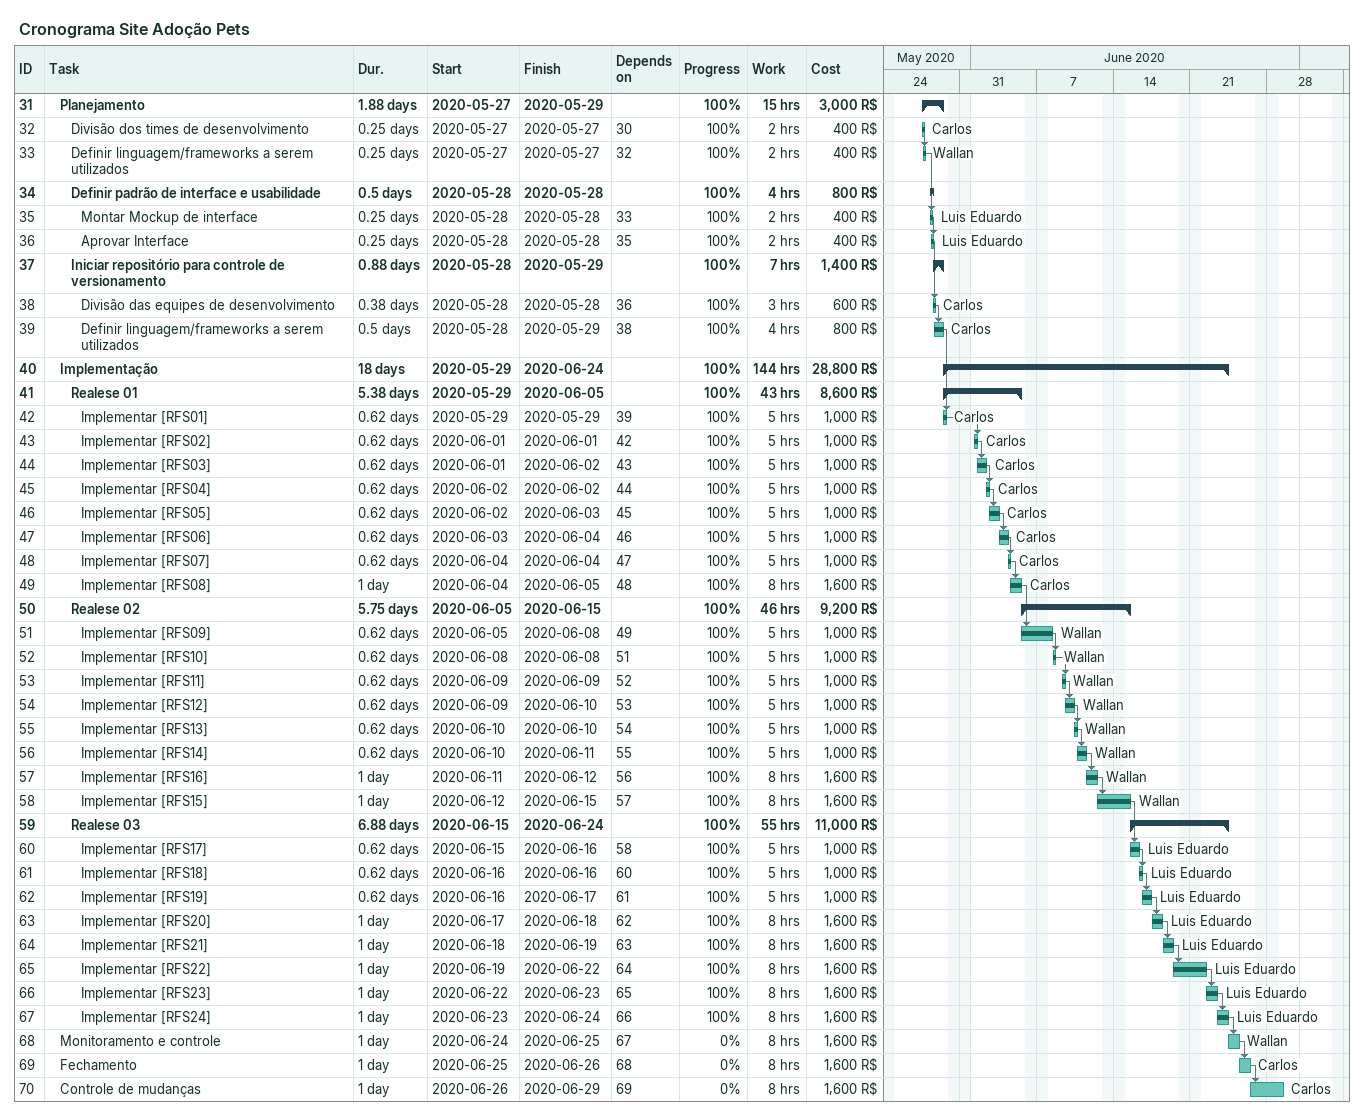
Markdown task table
Cronograma Site Adoção Pets

| ID | Level | Task | Duration | Start | Finish | Predecessors | Resources | % complete | Work (h) | Cost (R$) |
|---|---|---|---|---|---|---|---|---|---|---|
| 31 | 2 | **Planejamento** | 1.88d | 2020-05-27 | 2020-05-29 |  |  | 100 | 15 | 3000 |
| 32 | 3 | Divisão dos times de desenvolvimento | 0.25d | 2020-05-27 | 2020-05-27 | 30 | Carlos | 100 | 2 | 400 |
| 33 | 3 | Definir linguagem/frameworks a serem utilizados | 0.25d | 2020-05-27 | 2020-05-27 | 32 | Wallan | 100 | 2 | 400 |
| 34 | 3 | **Definir padrão de interface e usabilidade** | 0.5d | 2020-05-28 | 2020-05-28 |  |  | 100 | 4 | 800 |
| 35 | 4 | Montar Mockup de interface | 0.25d | 2020-05-28 | 2020-05-28 | 33 | Luis Eduardo | 100 | 2 | 400 |
| 36 | 4 | Aprovar Interface | 0.25d | 2020-05-28 | 2020-05-28 | 35 | Luis Eduardo | 100 | 2 | 400 |
| 37 | 3 | **Iniciar repositório para controle de versionamento** | 0.88d | 2020-05-28 | 2020-05-29 |  |  | 100 | 7 | 1400 |
| 38 | 4 | Divisão das equipes de desenvolvimento | 0.38d | 2020-05-28 | 2020-05-28 | 36 | Carlos | 100 | 3 | 600 |
| 39 | 4 | Definir linguagem/frameworks a serem utilizados | 0.5d | 2020-05-28 | 2020-05-29 | 38 | Carlos | 100 | 4 | 800 |
| 40 | 2 | **Implementação** | 18d | 2020-05-29 | 2020-06-24 |  |  | 100 | 144 | 28800 |
| 41 | 3 | **Realese 01** | 5.38d | 2020-05-29 | 2020-06-05 |  |  | 100 | 43 | 8600 |
| 42 | 4 | Implementar [RFS01] | 0.62d | 2020-05-29 | 2020-05-29 | 39 | Carlos | 100 | 5 | 1000 |
| 43 | 4 | Implementar [RFS02] | 0.62d | 2020-06-01 | 2020-06-01 | 42 | Carlos | 100 | 5 | 1000 |
| 44 | 4 | Implementar [RFS03] | 0.62d | 2020-06-01 | 2020-06-02 | 43 | Carlos | 100 | 5 | 1000 |
| 45 | 4 | Implementar [RFS04] | 0.62d | 2020-06-02 | 2020-06-02 | 44 | Carlos | 100 | 5 | 1000 |
| 46 | 4 | Implementar [RFS05] | 0.62d | 2020-06-02 | 2020-06-03 | 45 | Carlos | 100 | 5 | 1000 |
| 47 | 4 | Implementar [RFS06] | 0.62d | 2020-06-03 | 2020-06-04 | 46 | Carlos | 100 | 5 | 1000 |
| 48 | 4 | Implementar [RFS07] | 0.62d | 2020-06-04 | 2020-06-04 | 47 | Carlos | 100 | 5 | 1000 |
| 49 | 4 | Implementar [RFS08] | 1d | 2020-06-04 | 2020-06-05 | 48 | Carlos | 100 | 8 | 1600 |
| 50 | 3 | **Realese 02** | 5.75d | 2020-06-05 | 2020-06-15 |  |  | 100 | 46 | 9200 |
| 51 | 4 | Implementar [RFS09] | 0.62d | 2020-06-05 | 2020-06-08 | 49 | Wallan | 100 | 5 | 1000 |
| 52 | 4 | Implementar [RFS10] | 0.62d | 2020-06-08 | 2020-06-08 | 51 | Wallan | 100 | 5 | 1000 |
| 53 | 4 | Implementar [RFS11] | 0.62d | 2020-06-09 | 2020-06-09 | 52 | Wallan | 100 | 5 | 1000 |
| 54 | 4 | Implementar [RFS12] | 0.62d | 2020-06-09 | 2020-06-10 | 53 | Wallan | 100 | 5 | 1000 |
| 55 | 4 | Implementar [RFS13] | 0.62d | 2020-06-10 | 2020-06-10 | 54 | Wallan | 100 | 5 | 1000 |
| 56 | 4 | Implementar [RFS14] | 0.62d | 2020-06-10 | 2020-06-11 | 55 | Wallan | 100 | 5 | 1000 |
| 57 | 4 | Implementar [RFS16] | 1d | 2020-06-11 | 2020-06-12 | 56 | Wallan | 100 | 8 | 1600 |
| 58 | 4 | Implementar [RFS15] | 1d | 2020-06-12 | 2020-06-15 | 57 | Wallan | 100 | 8 | 1600 |
| 59 | 3 | **Realese 03** | 6.88d | 2020-06-15 | 2020-06-24 |  |  | 100 | 55 | 11000 |
| 60 | 4 | Implementar [RFS17] | 0.62d | 2020-06-15 | 2020-06-16 | 58 | Luis Eduardo | 100 | 5 | 1000 |
| 61 | 4 | Implementar [RFS18] | 0.62d | 2020-06-16 | 2020-06-16 | 60 | Luis Eduardo | 100 | 5 | 1000 |
| 62 | 4 | Implementar [RFS19] | 0.62d | 2020-06-16 | 2020-06-17 | 61 | Luis Eduardo | 100 | 5 | 1000 |
| 63 | 4 | Implementar [RFS20] | 1d | 2020-06-17 | 2020-06-18 | 62 | Luis Eduardo | 100 | 8 | 1600 |
| 64 | 4 | Implementar [RFS21] | 1d | 2020-06-18 | 2020-06-19 | 63 | Luis Eduardo | 100 | 8 | 1600 |
| 65 | 4 | Implementar [RFS22] | 1d | 2020-06-19 | 2020-06-22 | 64 | Luis Eduardo | 100 | 8 | 1600 |
| 66 | 4 | Implementar [RFS23] | 1d | 2020-06-22 | 2020-06-23 | 65 | Luis Eduardo | 100 | 8 | 1600 |
| 67 | 4 | Implementar [RFS24] | 1d | 2020-06-23 | 2020-06-24 | 66 | Luis Eduardo | 100 | 8 | 1600 |
| 68 | 2 | Monitoramento e controle | 1d | 2020-06-24 | 2020-06-25 | 67 | Wallan | 0 | 8 | 1600 |
| 69 | 2 | Fechamento | 1d | 2020-06-25 | 2020-06-26 | 68 | Carlos | 0 | 8 | 1600 |
| 70 | 2 | Controle de mudanças | 1d | 2020-06-26 | 2020-06-29 | 69 | Carlos | 0 | 8 | 1600 |
